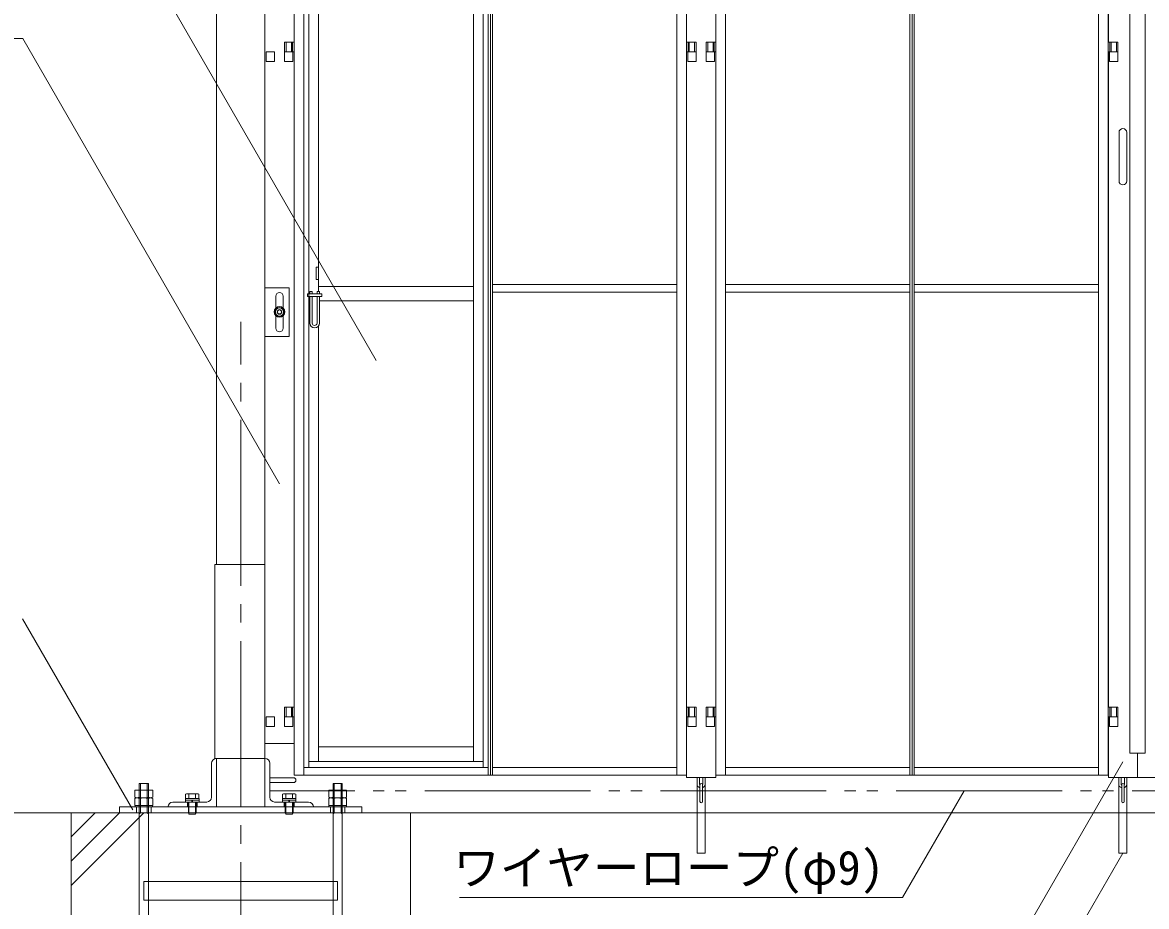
# Model space of a CAD drawing. Units: millimetres, scale not verified. Extents: x -82240 to -62115, y -14438 to 14438.
# Drawn here: x -77840 to -75521, y 3519 to 5342 of the extents above; entities that cross this region are included whole.
import ezdxf
from ezdxf.enums import TextEntityAlignment as Align

# ---------------------------------------------------------------- set-up
doc = ezdxf.new("R2010")
doc.units = ezdxf.units.MM
doc.header["$LTSCALE"] = 38
for name, pattern in [('CHAIN2', [12, 9, -1, 1, -1]), ('DASHED1', [1.8, 1.2, -0.6]), ('DOUBLE_CHAIN2', [12.8, 9, -1, 0.6, -0.6, 0.6, -1])]:
    doc.linetypes.add(name, pattern=pattern)
for name, color, linetype, lineweight in [('0-4_ﾊﾝﾄﾞﾙ', 7, 'Continuous', 18), ('0-5_ﾍﾞｰｽﾗｲﾝ', 5, 'Continuous', 18), ('0-6_ﾎﾞﾙﾄ類', 2, 'Continuous', 18), ('0-8_ﾜｲﾔｰﾛｰﾌﾟ', 7, 'DOUBLE_CHAIN2', 18), ('0-9_基礎工事用PCA小', 7, 'Continuous', 18), ('0-C_側固定棒', 7, 'Continuous', 18), ('0-F_中央走行棒', 7, 'Continuous', 18), ('1-0_中央走行棒右', 7, 'Continuous', 18), ('1-1_中央走行棒左', 7, 'Continuous', 18), ('1-2_通芯', 1, 'CHAIN2', 18), ('1-5_標準ﾊﾟﾈﾙ', 7, 'Continuous', 18), ('1-6_標準柱', 7, 'Continuous', 18), ('1-7_文字', 7, 'Continuous', 18), ('1-8_落とし棒', 7, 'Continuous', 18)]:
    doc.layers.add(name, color=color, linetype=linetype, lineweight=lineweight)
doc.styles.add('ＭＳ ゴシック', font='')
doc.styles.get('ＭＳ ゴシック').set_extended_font_data('MS Gothic')

msp = doc.modelspace()

# ---------------------------------------------------------------- linework, layer by layer
at = {"layer": '0-4_ﾊﾝﾄﾞﾙ'}
for p, q in [((-75578.1, 5115.06), (-75578.1, 5015.07)), ((-75562.11, 5115.06), (-75562.11, 5015.07))]:
    msp.add_line(p, q, dxfattribs=at)
for centre, start, end in [((-75570.09, 5115.06), 0, 180), ((-75570.09, 5015.07), 180, 0)]:
    msp.add_arc(centre, 8.01, start, end, dxfattribs=at)
at = {"layer": '0-5_ﾍﾞｰｽﾗｲﾝ'}
msp.add_line((-79151.61, 3712.5), (-73340.1, 3712.5), dxfattribs=at)
at = {"layer": '0-6_ﾎﾞﾙﾄ類'}
for p, q in [((-77599.62, 3744.54), (-77599.62, 3759.09)), ((-77580.57, 3744.54), (-77580.57, 3759.09)), ((-77199.63, 3744.54), (-77199.63, 3759.09)), ((-77180.58, 3744.54), (-77180.58, 3759.09)), ((-77599.62, 3741.66), (-77599.62, 3727.11)), ((-77580.57, 3741.66), (-77580.57, 3727.11)), ((-77501.94, 3751.5), (-77503.77, 3750.45)), ((-77503.77, 3750.45), (-77503.77, 3741.69)), ((-77503.77, 3741.69), (-77476.44, 3741.69)), ((-77501.94, 3751.5), (-77478.27, 3751.5)), ((-77501.34, 3741.51), (-77478.84, 3741.51)), ((-77498.1, 3712.5), (-77498.1, 3734.49)), ((-77496.93, 3750.45), (-77496.93, 3741.69)), ((-77496.87, 3709.71), (-77496.87, 3734.49)), ((-77491.29, 3738.51), (-77490.21, 3734.49)), ((-77489.97, 3738.51), (-77488.89, 3734.49)), ((-77483.28, 3750.45), (-77483.28, 3741.69)), ((-77482.11, 3712.5), (-77482.11, 3734.49)), ((-77478.27, 3751.5), (-77476.44, 3750.45)), ((-77476.44, 3750.45), (-77476.44, 3741.69)), ((-77301.93, 3751.5), (-77303.76, 3750.45)), ((-77303.76, 3750.45), (-77303.76, 3741.69)), ((-77303.76, 3741.69), (-77276.43, 3741.69)), ((-77301.93, 3751.5), (-77278.26, 3751.5)), ((-77301.33, 3741.51), (-77278.86, 3741.51)), ((-77298.09, 3712.5), (-77298.09, 3734.49)), ((-77296.92, 3750.45), (-77296.92, 3741.69)), ((-77296.86, 3709.71), (-77296.86, 3734.49)), ((-77291.31, 3738.51), (-77290.23, 3734.49)), ((-77289.99, 3738.51), (-77288.91, 3734.49)), ((-77283.27, 3750.45), (-77283.27, 3741.69)), ((-77282.1, 3712.5), (-77282.1, 3734.49)), ((-77278.26, 3751.5), (-77276.43, 3750.45)), ((-77276.43, 3750.45), (-77276.43, 3741.69)), ((-77199.63, 3741.66), (-77199.63, 3727.11)), ((-77180.58, 3741.66), (-77180.58, 3727.11)), ((-77498.1, 3712.5), (-77496.87, 3709.71)), ((-77298.09, 3712.5), (-77296.86, 3709.71))]:
    msp.add_line(p, q, dxfattribs=at)
for points in [[(-77315.01, 4753.56), (-77319.9, 4745.07), (-77315.01, 4736.55), (-77305.2, 4736.55), (-77300.28, 4745.07), (-77305.2, 4753.56)], [(-77608.56, 3744.54), (-77608.56, 3759.09), (-77571.63, 3759.09), (-77571.63, 3744.54), (-77574.09, 3743.1), (-77606.1, 3743.1)], [(-77208.57, 3744.54), (-77208.57, 3759.09), (-77171.61, 3759.09), (-77171.61, 3744.54), (-77174.1, 3743.1), (-77206.11, 3743.1)], [(-77608.56, 3741.66), (-77608.56, 3727.11), (-77571.63, 3727.11), (-77571.63, 3741.66), (-77574.09, 3743.1), (-77606.1, 3743.1)], [(-77476.11, 3741.51), (-77476.11, 3738.51), (-77504.1, 3738.51), (-77504.1, 3741.51)], [(-77504.1, 3738.51), (-77476.11, 3738.51), (-77476.11, 3734.49), (-77504.1, 3734.49)], [(-77276.1, 3741.51), (-77276.1, 3738.51), (-77304.09, 3738.51), (-77304.09, 3741.51)], [(-77304.09, 3738.51), (-77276.1, 3738.51), (-77276.1, 3734.49), (-77304.09, 3734.49)], [(-77208.57, 3741.66), (-77208.57, 3727.11), (-77171.61, 3727.11), (-77171.61, 3741.66), (-77174.1, 3743.1), (-77206.11, 3743.1)], [(-77608.11, 3727.11), (-77572.11, 3727.11), (-77572.11, 3724.5), (-77608.11, 3724.5)], [(-77208.09, 3727.11), (-77172.09, 3727.11), (-77172.09, 3724.5), (-77208.09, 3724.5)]]:
    msp.add_lwpolyline(points, close=True, dxfattribs=at)
for points in [[(-77496.87, 3709.71), (-77483.34, 3709.71), (-77483.34, 3734.49)], [(-77296.86, 3709.71), (-77283.33, 3709.71), (-77283.33, 3734.49)], [(-77498.1, 3712.5), (-77482.11, 3712.5), (-77483.34, 3709.71)], [(-77298.09, 3712.5), (-77282.1, 3712.5), (-77283.33, 3709.71)]]:
    msp.add_lwpolyline(points, dxfattribs=at)
for radius in [11.01, 8.49, 4.77, 4.23]:
    msp.add_circle((-77310.09, 4745.07), radius, dxfattribs=at)
for centre, radius, start, end in [((-77310.09, 4745.07), 8.91, 72.757, 107.243), ((-77310.09, 4745.07), 8.91, 132.757, 167.243), ((-77310.09, 4745.07), 8.91, 192.757, 227.243), ((-77310.09, 4745.07), 8.91, 252.757, 287.243), ((-77310.09, 4745.07), 8.91, 12.757, 47.243), ((-77310.09, 4745.07), 8.91, 312.757, 347.243), ((-77604.09, 3752.28), 8.94, 240, 300), ((-77604.09, 3733.92), 8.94, 60, 120), ((-77590.11, 3775.56), 32.46, 252.932, 287.068), ((-77590.11, 3710.64), 32.46, 72.932, 107.068), ((-77576.1, 3752.28), 8.94, 239.975, 300.025), ((-77576.1, 3733.92), 8.94, 59.975, 120.025), ((-77500.35, 3745.44), 6.06, 55.616, 124.384), ((-77501.34, 3741.69), 0.21, 180, 270), ((-77490.09, 3728.88), 22.62, 72.412, 107.588), ((-77479.86, 3745.44), 6.06, 55.616, 124.384), ((-77478.84, 3741.69), 0.21, 270, 0), ((-77300.34, 3745.44), 6.06, 55.616, 124.384), ((-77301.33, 3741.69), 0.21, 180, 270), ((-77290.11, 3728.88), 22.62, 72.412, 107.588), ((-77279.85, 3745.44), 6.06, 55.616, 124.384), ((-77278.86, 3741.69), 0.21, 270, 0), ((-77204.1, 3752.28), 8.94, 240, 300), ((-77204.1, 3733.92), 8.94, 60, 120), ((-77190.09, 3775.56), 32.46, 252.932, 287.068), ((-77190.09, 3710.64), 32.46, 72.932, 107.068), ((-77176.11, 3752.28), 8.94, 239.975, 300.025), ((-77176.11, 3733.92), 8.94, 59.975, 120.025)]:
    msp.add_arc(centre, radius, start, end, dxfattribs=at)
at = {"layer": '0-8_ﾜｲﾔｰﾛｰﾌﾟ'}
msp.add_line((-73750.11, 3757.5), (-77330.1, 3757.5), dxfattribs=at)
at = {"layer": '0-9_基礎工事用PCA小'}
for p, q in [((-77740.11, 3562.5), (-77590.11, 3712.5)), ((-77740.11, 3612.51), (-77640.09, 3712.5)), ((-77740.11, 3662.49), (-77690.1, 3712.5)), ((-77599.62, 3712.5), (-77580.57, 3712.5)), ((-77180.58, 3712.5), (-77199.63, 3712.5)), ((-77580.57, 3532.5), (-77580.57, 3370.5)), ((-77199.63, 3532.5), (-77199.63, 3370.5))]:
    msp.add_line(p, q, dxfattribs=at)
at = {"layer": '0-9_基礎工事用PCA小', "color": 4, "linetype": 'DASHED1', "lineweight": 9}
for p, q in [((-77604.78, 3724.5), (-77604.78, 3712.5)), ((-77575.11, 3724.5), (-77575.11, 3712.5)), ((-77498.1, 3724.5), (-77498.1, 3712.5)), ((-77482.11, 3724.5), (-77482.11, 3712.5)), ((-77298.09, 3724.5), (-77298.09, 3712.5)), ((-77282.1, 3724.5), (-77282.1, 3712.5)), ((-77205.09, 3724.5), (-77205.09, 3712.5)), ((-77175.09, 3724.5), (-77175.09, 3712.5)), ((-77580.57, 3570.51), (-77580.57, 3532.5)), ((-77199.63, 3570.51), (-77199.63, 3532.5))]:
    msp.add_line(p, q, dxfattribs=at)
at = {"layer": '0-9_基礎工事用PCA小'}
for points in [[(-77599.62, 3195.54), (-77599.62, 3772.5), (-77580.57, 3772.5), (-77580.57, 3570.51)], [(-77599.62, 3710.01), (-77597.13, 3712.5), (-77597.13, 3772.5), (-77583.06, 3772.5), (-77583.06, 3712.5), (-77580.57, 3710.01)], [(-77180.58, 3195.54), (-77180.58, 3772.5), (-77199.63, 3772.5), (-77199.63, 3570.51)], [(-77180.58, 3710.01), (-77183.07, 3712.5), (-77183.07, 3772.5), (-77197.11, 3772.5), (-77197.11, 3712.5), (-77199.63, 3710.01)]]:
    msp.add_lwpolyline(points, dxfattribs=at)
for points in [[(-77740.11, 2812.5), (-77040.09, 2812.5), (-77040.09, 3712.5), (-77740.11, 3712.5)], [(-77640.09, 3712.5), (-77140.11, 3712.5), (-77140.11, 3724.5), (-77640.09, 3724.5)], [(-77590.11, 3570.51), (-77190.09, 3570.51), (-77190.09, 3532.5), (-77590.11, 3532.5)]]:
    msp.add_lwpolyline(points, close=True, dxfattribs=at)
at = {"layer": '0-C_側固定棒'}
for p, q in [((-77280.09, 5301.57), (-77280.09, 6653.07)), ((-77280.09, 3930.06), (-77280.09, 5281.56))]:
    msp.add_line(p, q, dxfattribs=at)
msp.add_lwpolyline([(-77280.09, 6673.05), (-77280.09, 7525.05), (-77340.09, 7525.05), (-77340.09, 3855.06), (-77280.09, 3855.06), (-77280.09, 3910.05)], dxfattribs=at)
for points in [[(-77337.75, 5261.55), (-77320.44, 5261.55), (-77320.44, 5281.56), (-77337.75, 5281.56)], [(-77299.74, 5261.55), (-77282.46, 5261.55), (-77282.46, 5281.56), (-77299.74, 5281.56)], [(-77337.75, 3890.07), (-77320.44, 3890.07), (-77320.44, 3910.05), (-77337.75, 3910.05)], [(-77299.74, 3890.07), (-77282.46, 3890.07), (-77282.46, 3910.05), (-77299.74, 3910.05)]]:
    msp.add_lwpolyline(points, close=True, dxfattribs=at)
at = {"layer": '0-F_中央走行棒'}
for p, q in [((-76470.09, 6653.07), (-76470.09, 5301.57)), ((-76410.09, 5301.57), (-76410.09, 6653.07)), ((-76470.09, 5281.56), (-76470.09, 3930.06)), ((-76410.09, 3930.06), (-76410.09, 5281.56)), ((-76448.64, 3771.96), (-76448.64, 3785.07)), ((-76443.66, 3771.96), (-76443.66, 3785.07)), ((-76436.64, 3785.07), (-76436.64, 3771.96)), ((-76431.66, 3785.07), (-76431.66, 3771.96)), ((-76442.61, 3770.55), (-76442.61, 3735.57)), ((-76437.6, 3735.57), (-76437.6, 3770.55))]:
    msp.add_line(p, q, dxfattribs=at)
for points in [[(-76467.75, 5261.55), (-76450.44, 5261.55), (-76450.44, 5281.56), (-76467.75, 5281.56)], [(-76429.74, 5261.55), (-76412.46, 5261.55), (-76412.46, 5281.56), (-76429.74, 5281.56)], [(-76467.75, 3890.07), (-76450.44, 3890.07), (-76450.44, 3910.05), (-76467.75, 3910.05)], [(-76429.74, 3890.07), (-76412.46, 3890.07), (-76412.46, 3910.05), (-76429.74, 3910.05)]]:
    msp.add_lwpolyline(points, close=True, dxfattribs=at)
msp.add_lwpolyline([(-76470.09, 3910.05), (-76470.09, 3785.07), (-76410.09, 3785.07), (-76410.09, 3910.05)], dxfattribs=at)
for centre, radius, start, end in [((-76440.15, 3771.96), 8.49, 180, 253.254), ((-76440.15, 3771.96), 3.51, 180, 225.592), ((-76440.09, 3770.55), 2.49, 0, 180), ((-76440.15, 3771.96), 8.49, 287.463, 0), ((-76440.15, 3771.96), 3.51, 316.787, 0), ((-76440.09, 3735.57), 2.49, 180, 0)]:
    msp.add_arc(centre, radius, start, end, dxfattribs=at)
at = {"layer": '1-0_中央走行棒右'}
msp.add_lwpolyline([(-75556.11, 3835.05), (-75524.1, 3835.05), (-75524.1, 6585.06), (-75556.11, 6585.06)], close=True, dxfattribs=at)
msp.add_lwpolyline([(-75540.09, 3835.05), (-75540.09, 3785.07), (-75480.09, 3785.07), (-75480.09, 3910.05)], dxfattribs=at)
at = {"layer": '1-1_中央走行棒左'}
for p, q in [((-75600.09, 6653.07), (-75600.09, 5301.57)), ((-75600.09, 5281.56), (-75600.09, 3930.06)), ((-75578.64, 3771.96), (-75578.64, 3785.07)), ((-75573.66, 3771.96), (-75573.66, 3785.07)), ((-75566.64, 3785.07), (-75566.64, 3771.96)), ((-75561.66, 3785.07), (-75561.66, 3771.96)), ((-75572.61, 3770.55), (-75572.61, 3735.57)), ((-75567.6, 3735.57), (-75567.6, 3770.55))]:
    msp.add_line(p, q, dxfattribs=at)
for points in [[(-75580.44, 5261.55), (-75597.75, 5261.55), (-75597.75, 5281.56), (-75580.44, 5281.56)], [(-75580.44, 3890.07), (-75597.75, 3890.07), (-75597.75, 3910.05), (-75580.44, 3910.05)]]:
    msp.add_lwpolyline(points, close=True, dxfattribs=at)
msp.add_lwpolyline([(-75600.09, 3910.05), (-75600.09, 3785.07), (-75540.09, 3785.07), (-75540.09, 3835.05)], dxfattribs=at)
for centre, radius, start, end in [((-75570.15, 3771.96), 8.49, 180, 253.254), ((-75570.15, 3771.96), 3.51, 180, 225.592), ((-75570.09, 3770.55), 2.49, 0, 180), ((-75570.15, 3771.96), 8.49, 287.463, 0), ((-75570.15, 3771.96), 3.51, 316.787, 0), ((-75570.09, 3735.57), 2.49, 180, 0)]:
    msp.add_arc(centre, radius, start, end, dxfattribs=at)
at = {"layer": '1-2_通芯'}
msp.add_line((-77390.1, 2812.5), (-77390.1, 4724.49), dxfattribs=at)
at = {"layer": '1-5_標準ﾊﾟﾈﾙ', "color": 4, "linetype": 'DASHED1', "lineweight": 9}
for p, q in [((-77296.59, 5301.57), (-77296.59, 5281.56)), ((-77285.61, 5301.57), (-77285.61, 5281.56)), ((-76464.6, 5301.57), (-76464.6, 5281.56)), ((-76453.59, 5301.57), (-76453.59, 5281.56)), ((-76426.59, 5301.57), (-76426.59, 5281.56)), ((-76415.61, 5301.57), (-76415.61, 5281.56)), ((-75594.6, 5301.57), (-75594.6, 5281.56)), ((-75583.59, 5301.57), (-75583.59, 5281.56)), ((-77296.59, 3930.06), (-77296.59, 3910.05)), ((-77285.61, 3930.06), (-77285.61, 3910.05)), ((-76464.6, 3930.06), (-76464.6, 3910.05)), ((-76453.59, 3930.06), (-76453.59, 3910.05)), ((-76426.59, 3930.06), (-76426.59, 3910.05)), ((-76415.61, 3930.06), (-76415.61, 3910.05)), ((-75594.6, 3930.06), (-75594.6, 3910.05)), ((-75583.59, 3930.06), (-75583.59, 3910.05))]:
    msp.add_line(p, q, dxfattribs=at)
at = {"layer": '1-5_標準ﾊﾟﾈﾙ'}
for p, q in [((-77283.39, 5301.57), (-77283.39, 5281.56)), ((-76466.82, 5301.57), (-76466.82, 5281.56)), ((-76413.39, 5301.57), (-76413.39, 5281.56)), ((-75596.82, 5301.57), (-75596.82, 5281.56)), ((-77247.6, 4722.06), (-77247.6, 4777.05)), ((-77242.59, 4777.05), (-77242.59, 4722.06)), ((-77232.6, 4722.06), (-77232.6, 4777.05)), ((-77227.59, 4777.05), (-77227.59, 4722.06)), ((-77283.39, 3930.06), (-77283.39, 3910.05)), ((-76466.82, 3930.06), (-76466.82, 3910.05)), ((-76413.39, 3930.06), (-76413.39, 3910.05)), ((-75596.82, 3930.06), (-75596.82, 3910.05))]:
    msp.add_line(p, q, dxfattribs=at)
for points in [[(-77279.61, 6793.05), (-77259.84, 6793.05), (-77259.84, 3790.05), (-77279.61, 3790.05)], [(-76875.09, 6793.05), (-76879.35, 6793.05), (-76879.35, 3790.05), (-76875.09, 3790.05)], [(-76875.09, 6793.05), (-76870.86, 6793.05), (-76870.86, 3790.05), (-76875.09, 3790.05)], [(-76470.6, 6793.05), (-76490.34, 6793.05), (-76490.34, 3790.05), (-76470.6, 3790.05)], [(-76409.61, 6793.05), (-76389.84, 6793.05), (-76389.84, 3790.05), (-76409.61, 3790.05)], [(-76005.09, 6793.05), (-76009.35, 6793.05), (-76009.35, 3790.05), (-76005.09, 3790.05)], [(-76005.09, 6793.05), (-76000.86, 6793.05), (-76000.86, 3790.05), (-76005.09, 3790.05)], [(-75600.6, 6793.05), (-75620.34, 6793.05), (-75620.34, 3790.05), (-75600.6, 3790.05)], [(-77259.84, 3805.56), (-77249.61, 3805.56), (-77249.61, 5781.57), (-77259.84, 5781.57)], [(-76879.35, 3805.56), (-76889.61, 3805.56), (-76889.61, 5781.57), (-76879.35, 5781.57)], [(-76889.61, 5769.06), (-76909.59, 5769.06), (-76909.59, 3818.07), (-76889.61, 3818.07)], [(-77229.6, 4812.06), (-77234.61, 4812.06), (-77234.61, 4837.05), (-77229.6, 4837.05)], [(-76870.86, 4801.56), (-76490.34, 4801.56), (-76490.34, 4785.57), (-76870.86, 4785.57)], [(-76009.35, 4801.56), (-76389.84, 4801.56), (-76389.84, 4785.57), (-76009.35, 4785.57)], [(-76000.86, 4801.56), (-75620.34, 4801.56), (-75620.34, 4785.57), (-76000.86, 4785.57)], [(-77252.61, 4782.06), (-77222.61, 4782.06), (-77222.61, 4777.05), (-77252.61, 4777.05)], [(-77229.6, 3818.07), (-76909.59, 3818.07), (-76909.59, 3848.07), (-77229.6, 3848.07)], [(-76879.35, 3790.05), (-77259.84, 3790.05), (-77259.84, 3805.56), (-76879.35, 3805.56)], [(-76870.86, 3790.05), (-76490.34, 3790.05), (-76490.34, 3805.56), (-76870.86, 3805.56)], [(-76009.35, 3790.05), (-76389.84, 3790.05), (-76389.84, 3805.56), (-76009.35, 3805.56)], [(-76000.86, 3790.05), (-75620.34, 3790.05), (-75620.34, 3805.56), (-76000.86, 3805.56)]]:
    msp.add_lwpolyline(points, close=True, dxfattribs=at)
for points in [[(-77249.61, 4782.06), (-77249.61, 5769.06), (-77229.6, 5769.06), (-77229.6, 4787.07)], [(-77279.61, 5281.56), (-77299.59, 5281.56), (-77299.59, 5301.57), (-77279.61, 5301.57)], [(-76470.6, 5281.56), (-76450.59, 5281.56), (-76450.59, 5301.57), (-76470.6, 5301.57)], [(-76409.61, 5281.56), (-76429.59, 5281.56), (-76429.59, 5301.57), (-76409.61, 5301.57)], [(-75600.6, 5281.56), (-75580.59, 5281.56), (-75580.59, 5301.57), (-75600.6, 5301.57)], [(-77229.6, 4716.06), (-77229.6, 3818.07), (-77249.61, 3818.07), (-77249.61, 4777.05)], [(-77247.6, 4782.06), (-77247.6, 4787.07), (-77242.59, 4787.07), (-77242.59, 4782.06)], [(-77232.6, 4782.06), (-77232.6, 4787.07), (-77227.59, 4787.07), (-77227.59, 4782.06)], [(-77229.6, 4787.07), (-77229.6, 4797.57), (-76909.59, 4797.57), (-76909.59, 4767.57), (-77227.59, 4767.57)], [(-77279.61, 3910.05), (-77299.59, 3910.05), (-77299.59, 3930.06), (-77279.61, 3930.06)], [(-76470.6, 3910.05), (-76450.59, 3910.05), (-76450.59, 3930.06), (-76470.6, 3930.06)], [(-76409.61, 3910.05), (-76429.59, 3910.05), (-76429.59, 3930.06), (-76409.61, 3930.06)], [(-75600.6, 3910.05), (-75580.59, 3910.05), (-75580.59, 3930.06), (-75600.6, 3930.06)]]:
    msp.add_lwpolyline(points, dxfattribs=at)
for radius in [9.99, 5.01]:
    msp.add_arc((-77237.61, 4722.06), radius, 180, 0, dxfattribs=at)
at = {"layer": '1-6_標準柱'}
for p, q in [((-77440.11, 4224.51), (-77440.11, 7674.51)), ((-77340.09, 4224.51), (-77340.09, 7674.51)), ((-77317.59, 4753.11), (-77317.59, 4777.5)), ((-77302.59, 4777.5), (-77302.59, 4753.11)), ((-77317.59, 4711.5), (-77317.59, 4737)), ((-77302.59, 4737), (-77302.59, 4711.5)), ((-77450.1, 3814.5), (-77450.1, 3744.51)), ((-77330.1, 3814.5), (-77330.1, 3744.51)), ((-77460.09, 3734.49), (-77530.11, 3734.49)), ((-77320.11, 3734.49), (-77250.09, 3734.49)), ((-77340.09, 3724.5), (-77440.11, 3724.5))]:
    msp.add_line(p, q, dxfattribs=at)
at = {"layer": '1-6_標準柱', "color": 4, "linetype": 'DASHED1', "lineweight": 9}
for p, q in [((-77500.11, 3734.49), (-77500.11, 3724.5)), ((-77480.1, 3734.49), (-77480.1, 3724.5)), ((-77300.1, 3734.49), (-77300.1, 3724.5)), ((-77280.09, 3734.49), (-77280.09, 3724.5))]:
    msp.add_line(p, q, dxfattribs=at)
at = {"layer": '1-6_標準柱'}
for points in [[(-77340.09, 4794.51), (-77290.11, 4794.51), (-77290.11, 4694.49), (-77340.09, 4694.49)], [(-77443.29, 4224.51), (-77340.09, 4224.51), (-77340.09, 3824.49), (-77443.29, 3824.49)]]:
    msp.add_lwpolyline(points, close=True, dxfattribs=at)
for points in [[(-77540.1, 3724.5), (-77440.11, 3724.5), (-77440.11, 3824.49)], [(-77240.1, 3724.5), (-77340.09, 3724.5), (-77340.09, 3824.49)], [(-77281.11, 3784.5), (-77330.1, 3784.5), (-77330.1, 3774.51), (-77281.11, 3774.51)]]:
    msp.add_lwpolyline(points, dxfattribs=at)
for centre, radius, start, end in [((-77310.09, 4777.5), 7.5, 0, 180), ((-77310.09, 4711.5), 7.5, 180, 0), ((-77440.11, 3814.5), 9.99, 90, 180), ((-77340.09, 3814.5), 9.99, 0, 90), ((-77281.11, 3779.49), 5.01, 270, 90), ((-77530.11, 3724.5), 9.99, 90, 180), ((-77460.09, 3744.51), 9.99, 270, 0), ((-77320.11, 3744.51), 9.99, 180, 270), ((-77250.09, 3724.5), 9.99, 0, 90)]:
    msp.add_arc(centre, radius, start, end, dxfattribs=at)
at = {"layer": '1-7_文字'}
for p, q in [((-77110.71, 4645.11), (-77840.1, 5908.47)), ((-78268.5, 5308.47), (-77840.1, 5308.47)), ((-77839.74, 5308.47), (-77840.1, 5308.47)), ((-77309.73, 4390.47), (-77839.74, 5308.47)), ((-77840.1, 4112.49), (-77840.46, 4112.49)), ((-77612.61, 3718.5), (-77840.1, 4112.49)), ((-75570.15, 3817.32), (-75827.07, 3372.33)), ((-75897.66, 3757.5), (-76024.68, 3537.51)), ((-75570.15, 3629.25), (-75827.07, 3184.26)), ((-76938.81, 3537.51), (-76025.04, 3537.51)), ((-76024.68, 3537.51), (-76025.04, 3537.51))]:
    msp.add_line(p, q, dxfattribs=at)
at = {"layer": '1-8_落とし棒'}
for points in [[(-76431.66, 3785.07), (-76431.66, 3628.86), (-76448.64, 3628.86), (-76448.64, 3785.07)], [(-75561.66, 3785.07), (-75561.66, 3628.86), (-75578.64, 3628.86), (-75578.64, 3785.07)]]:
    msp.add_lwpolyline(points, close=True, dxfattribs=at)

# ---------------------------------------------------------------- texts
at = {"layer": '1-7_文字', "style": 'ＭＳ ゴシック'}
msp.add_text('ワイヤーロープ(φ9)', height=70.38, dxfattribs=at).set_placement((-76951.59, 3542.91), align=Align.BOTTOM_LEFT)

doc.saveas('drawing.dxf')
